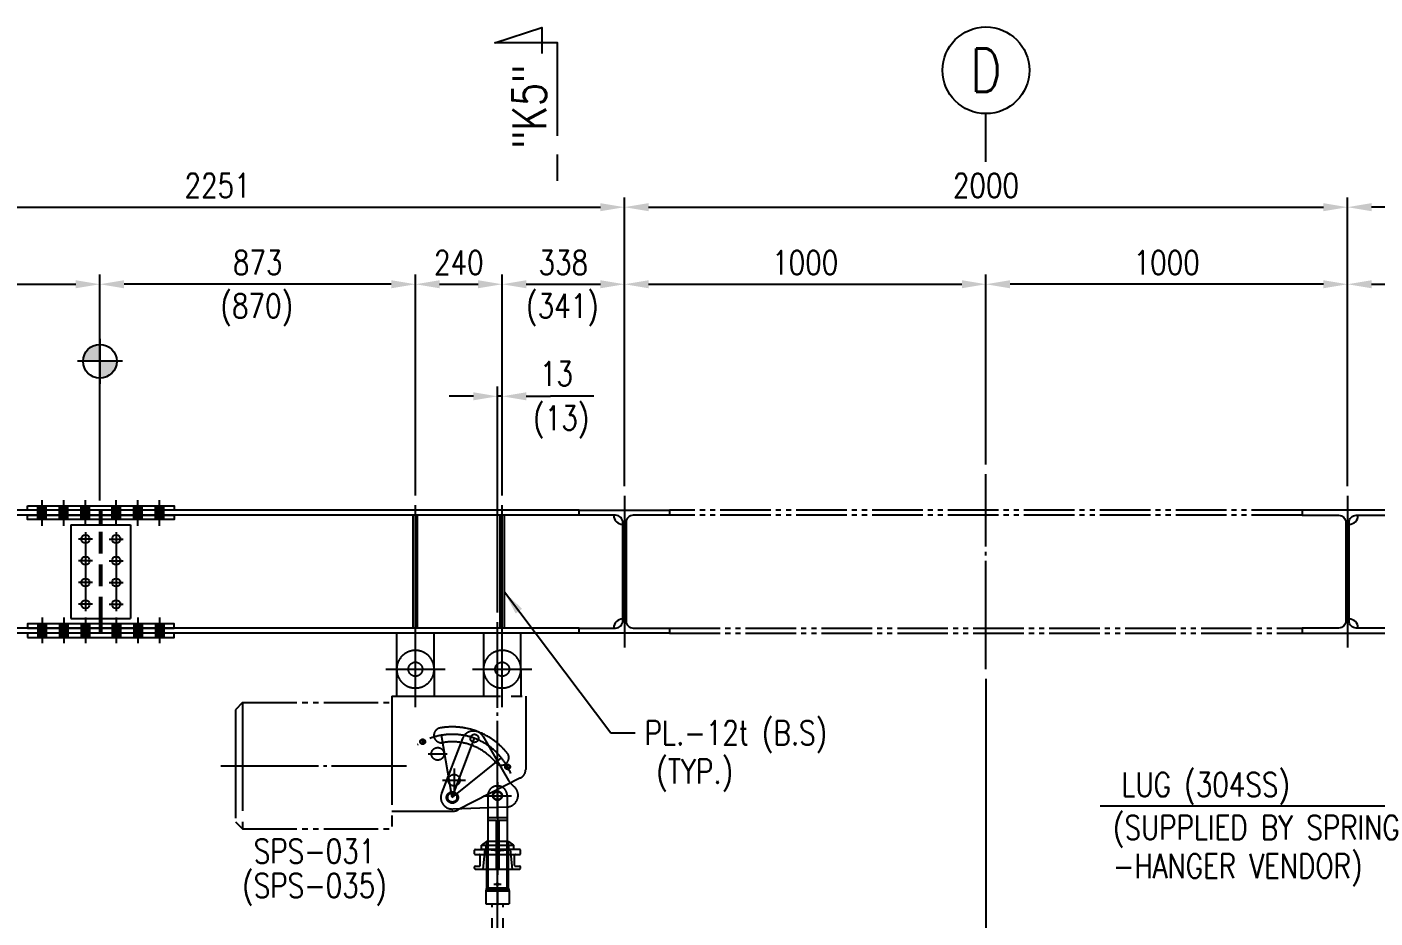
# Model space of a CAD drawing. Header units: millimetres. Extents: x 0 to 232280, y -26939 to 23794.
# Drawn here: x 63562 to 69156, y -23188 to -19488 of the extents above; entities that cross this region are included whole.
import ezdxf
from ezdxf.enums import TextEntityAlignment as Align

# ---------------------------------------------------------------- set-up
doc = ezdxf.new("R2010")
doc.units = ezdxf.units.MM
doc.header["$LTSCALE"] = 30
for name, pattern in [('HIDDEN', [9.525, 6.35, -3.175]), ('JNK-CENTER', [34, 30, -1.5, 1, -1.5]), ('JNK-HIDDEN', [3, 2, -1]), ('JNK-PHANTOM', [15, 10, -1, 1, -1, 1, -1])]:
    doc.linetypes.add(name, pattern=pattern)
for name, color, linetype in [('CEN-R', 1, 'JNK-CENTER'), ('CON-C', 4, 'Continuous'), ('CON-G', 3, 'Continuous'), ('CON-W', 7, 'Continuous'), ('CON-Y', 2, 'Continuous'), ('Dim-W', 7, 'Continuous'), ('HID-Y', 2, 'JNK-HIDDEN'), ('PHA-M', 6, 'JNK-PHANTOM'), ('STL-OBJT', 7, 'Continuous'), ('TXT-Y', 2, 'Continuous')]:
    doc.layers.add(name, color=color, linetype=linetype)
doc.styles.add('SIMPLEX', font='simplex.shx', dxfattribs={"width": 0.8})
doc.dimstyles.new('DIM40x1.5', dxfattribs={"dimscale": 40, "dimtxt": 2.5, "dimasz": 2.5, "dimexe": 1, "dimexo": 1, "dimgap": 1, "dimtad": 1, "dimdec": 0, "dimlfac": 0.666667, "dimdsep": 46, "dimtxsty": 'SIMPLEX', "dimcen": 2.5, "dimclrd": 7, "dimclre": 7, "dimclrt": 2, "dimadec": 0, "dimazin": 2, "dimtfac": 1, "dimtdec": 0, "dimtmove": 2, "dimatfit": 2, "dimfxl": 1, "dimtfill": 1, "dimtolj": 1, "dimtzin": 0, "dimarcsym": 1})

# ---------------------------------------------------------------- blocks, each defined once
blk = doc.blocks.new('340X250 S')
at = {"layer": 'CON-W'}
h = blk.add_hatch(color=256, dxfattribs=at)
h.paths.add_polyline_path([(382948.4, -27473.5), (382948.4, -27461.5), (382936.9, -27461.5), (382936.9, -27473.5)])
h.paths.add_polyline_path([(382959.9, -27473.5), (382959.9, -27461.5), (382948.4, -27461.5), (382948.4, -27473.5)])
h.paths.add_polyline_path([(382959.9, -27473.5), (382948.4, -27473.5), (382948.4, -27487.5), (382959.9, -27487.5)])
h.paths.add_polyline_path([(382948.4, -27473.5), (382936.9, -27473.5), (382936.9, -27487.5), (382948.4, -27487.5)])
h.paths.add_polyline_path([(382948.4, -27487.5), (382936.9, -27487.5), (382936.9, -27499.5), (382948.4, -27499.5)])
h.paths.add_polyline_path([(382959.9, -27487.5), (382948.4, -27487.5), (382948.4, -27499.5), (382959.9, -27499.5)])
h = blk.add_hatch(color=256, dxfattribs=at)
h.paths.add_polyline_path([(383008.4, -27473.5), (383008.4, -27461.5), (382996.9, -27461.5), (382996.9, -27473.5)])
h.paths.add_polyline_path([(383019.9, -27473.5), (383019.9, -27461.5), (383008.4, -27461.5), (383008.4, -27473.5)])
h.paths.add_polyline_path([(383019.9, -27473.5), (383008.4, -27473.5), (383008.4, -27487.5), (383019.9, -27487.5)])
h.paths.add_polyline_path([(383008.4, -27473.5), (382996.9, -27473.5), (382996.9, -27487.5), (383008.4, -27487.5)])
h.paths.add_polyline_path([(383008.4, -27487.5), (382996.9, -27487.5), (382996.9, -27499.5), (383008.4, -27499.5)])
h.paths.add_polyline_path([(383019.9, -27487.5), (383008.4, -27487.5), (383008.4, -27499.5), (383019.9, -27499.5)])
h = blk.add_hatch(color=256, dxfattribs=at)
h.paths.add_polyline_path([(383068.4, -27473.5), (383068.4, -27461.5), (383056.9, -27461.5), (383056.9, -27473.5)])
h.paths.add_polyline_path([(383079.9, -27473.5), (383079.9, -27461.5), (383068.4, -27461.5), (383068.4, -27473.5)])
h.paths.add_polyline_path([(383079.9, -27473.5), (383068.4, -27473.5), (383068.4, -27487.5), (383079.9, -27487.5)])
h.paths.add_polyline_path([(383068.4, -27473.5), (383056.9, -27473.5), (383056.9, -27487.5), (383068.4, -27487.5)])
h.paths.add_polyline_path([(383068.4, -27487.5), (383056.9, -27487.5), (383056.9, -27499.5), (383068.4, -27499.5)])
h.paths.add_polyline_path([(383079.9, -27487.5), (383068.4, -27487.5), (383068.4, -27499.5), (383079.9, -27499.5)])
h = blk.add_hatch(color=256, dxfattribs=at)
h.paths.add_polyline_path([(383153.4, -27473.5), (383153.4, -27461.5), (383141.9, -27461.5), (383141.9, -27473.5)])
h.paths.add_polyline_path([(383164.9, -27473.5), (383164.9, -27461.5), (383153.4, -27461.5), (383153.4, -27473.5)])
h.paths.add_polyline_path([(383164.9, -27473.5), (383153.4, -27473.5), (383153.4, -27487.5), (383164.9, -27487.5)])
h.paths.add_polyline_path([(383153.4, -27473.5), (383141.9, -27473.5), (383141.9, -27487.5), (383153.4, -27487.5)])
h.paths.add_polyline_path([(383153.4, -27487.5), (383141.9, -27487.5), (383141.9, -27499.5), (383153.4, -27499.5)])
h.paths.add_polyline_path([(383164.9, -27487.5), (383153.4, -27487.5), (383153.4, -27499.5), (383164.9, -27499.5)])
h = blk.add_hatch(color=256, dxfattribs=at)
h.paths.add_polyline_path([(383213.4, -27473.5), (383213.4, -27461.5), (383201.9, -27461.5), (383201.9, -27473.5)])
h.paths.add_polyline_path([(383224.9, -27473.5), (383224.9, -27461.5), (383213.4, -27461.5), (383213.4, -27473.5)])
h.paths.add_polyline_path([(383224.9, -27473.5), (383213.4, -27473.5), (383213.4, -27487.5), (383224.9, -27487.5)])
h.paths.add_polyline_path([(383213.4, -27473.5), (383201.9, -27473.5), (383201.9, -27487.5), (383213.4, -27487.5)])
h.paths.add_polyline_path([(383213.4, -27487.5), (383201.9, -27487.5), (383201.9, -27499.5), (383213.4, -27499.5)])
h.paths.add_polyline_path([(383224.9, -27487.5), (383213.4, -27487.5), (383213.4, -27499.5), (383224.9, -27499.5)])
h = blk.add_hatch(color=256, dxfattribs=at)
h.paths.add_polyline_path([(383273.4, -27473.5), (383273.4, -27461.5), (383261.9, -27461.5), (383261.9, -27473.5)])
h.paths.add_polyline_path([(383284.9, -27473.5), (383284.9, -27461.5), (383273.4, -27461.5), (383273.4, -27473.5)])
h.paths.add_polyline_path([(383284.9, -27473.5), (383273.4, -27473.5), (383273.4, -27487.5), (383284.9, -27487.5)])
h.paths.add_polyline_path([(383273.4, -27473.5), (383261.9, -27473.5), (383261.9, -27487.5), (383273.4, -27487.5)])
h.paths.add_polyline_path([(383273.4, -27487.5), (383261.9, -27487.5), (383261.9, -27499.5), (383273.4, -27499.5)])
h.paths.add_polyline_path([(383284.9, -27487.5), (383273.4, -27487.5), (383273.4, -27499.5), (383284.9, -27499.5)])
h = blk.add_hatch(color=256, dxfattribs=at)
h.paths.add_polyline_path([(382948.4, -27813.5), (382948.4, -27825.5), (382936.9, -27825.5), (382936.9, -27813.5)])
h.paths.add_polyline_path([(382959.9, -27813.5), (382959.9, -27825.5), (382948.4, -27825.5), (382948.4, -27813.5)])
h.paths.add_polyline_path([(382959.9, -27813.5), (382948.4, -27813.5), (382948.4, -27799.5), (382959.9, -27799.5)])
h.paths.add_polyline_path([(382948.4, -27813.5), (382936.9, -27813.5), (382936.9, -27799.5), (382948.4, -27799.5)])
h.paths.add_polyline_path([(382948.4, -27799.5), (382936.9, -27799.5), (382936.9, -27787.5), (382948.4, -27787.5)])
h.paths.add_polyline_path([(382959.9, -27799.5), (382948.4, -27799.5), (382948.4, -27787.5), (382959.9, -27787.5)])
h = blk.add_hatch(color=256, dxfattribs=at)
h.paths.add_polyline_path([(383008.4, -27813.5), (383008.4, -27825.5), (382996.9, -27825.5), (382996.9, -27813.5)])
h.paths.add_polyline_path([(383019.9, -27813.5), (383019.9, -27825.5), (383008.4, -27825.5), (383008.4, -27813.5)])
h.paths.add_polyline_path([(383019.9, -27813.5), (383008.4, -27813.5), (383008.4, -27799.5), (383019.9, -27799.5)])
h.paths.add_polyline_path([(383008.4, -27813.5), (382996.9, -27813.5), (382996.9, -27799.5), (383008.4, -27799.5)])
h.paths.add_polyline_path([(383008.4, -27799.5), (382996.9, -27799.5), (382996.9, -27787.5), (383008.4, -27787.5)])
h.paths.add_polyline_path([(383019.9, -27799.5), (383008.4, -27799.5), (383008.4, -27787.5), (383019.9, -27787.5)])
h = blk.add_hatch(color=256, dxfattribs=at)
h.paths.add_polyline_path([(383068.4, -27813.5), (383068.4, -27825.5), (383056.9, -27825.5), (383056.9, -27813.5)])
h.paths.add_polyline_path([(383079.9, -27813.5), (383079.9, -27825.5), (383068.4, -27825.5), (383068.4, -27813.5)])
h.paths.add_polyline_path([(383079.9, -27813.5), (383068.4, -27813.5), (383068.4, -27799.5), (383079.9, -27799.5)])
h.paths.add_polyline_path([(383068.4, -27813.5), (383056.9, -27813.5), (383056.9, -27799.5), (383068.4, -27799.5)])
h.paths.add_polyline_path([(383068.4, -27799.5), (383056.9, -27799.5), (383056.9, -27787.5), (383068.4, -27787.5)])
h.paths.add_polyline_path([(383079.9, -27799.5), (383068.4, -27799.5), (383068.4, -27787.5), (383079.9, -27787.5)])
h = blk.add_hatch(color=256, dxfattribs=at)
h.paths.add_polyline_path([(383153.4, -27813.5), (383153.4, -27825.5), (383141.9, -27825.5), (383141.9, -27813.5)])
h.paths.add_polyline_path([(383164.9, -27813.5), (383164.9, -27825.5), (383153.4, -27825.5), (383153.4, -27813.5)])
h.paths.add_polyline_path([(383164.9, -27813.5), (383153.4, -27813.5), (383153.4, -27799.5), (383164.9, -27799.5)])
h.paths.add_polyline_path([(383153.4, -27813.5), (383141.9, -27813.5), (383141.9, -27799.5), (383153.4, -27799.5)])
h.paths.add_polyline_path([(383153.4, -27799.5), (383141.9, -27799.5), (383141.9, -27787.5), (383153.4, -27787.5)])
h.paths.add_polyline_path([(383164.9, -27799.5), (383153.4, -27799.5), (383153.4, -27787.5), (383164.9, -27787.5)])
h = blk.add_hatch(color=256, dxfattribs=at)
h.paths.add_polyline_path([(383213.4, -27813.5), (383213.4, -27825.5), (383201.9, -27825.5), (383201.9, -27813.5)])
h.paths.add_polyline_path([(383224.9, -27813.5), (383224.9, -27825.5), (383213.4, -27825.5), (383213.4, -27813.5)])
h.paths.add_polyline_path([(383224.9, -27813.5), (383213.4, -27813.5), (383213.4, -27799.5), (383224.9, -27799.5)])
h.paths.add_polyline_path([(383213.4, -27813.5), (383201.9, -27813.5), (383201.9, -27799.5), (383213.4, -27799.5)])
h.paths.add_polyline_path([(383213.4, -27799.5), (383201.9, -27799.5), (383201.9, -27787.5), (383213.4, -27787.5)])
h.paths.add_polyline_path([(383224.9, -27799.5), (383213.4, -27799.5), (383213.4, -27787.5), (383224.9, -27787.5)])
h = blk.add_hatch(color=256, dxfattribs=at)
h.paths.add_polyline_path([(383273.4, -27813.5), (383273.4, -27825.5), (383261.9, -27825.5), (383261.9, -27813.5)])
h.paths.add_polyline_path([(383284.9, -27813.5), (383284.9, -27825.5), (383273.4, -27825.5), (383273.4, -27813.5)])
h.paths.add_polyline_path([(383284.9, -27813.5), (383273.4, -27813.5), (383273.4, -27799.5), (383284.9, -27799.5)])
h.paths.add_polyline_path([(383273.4, -27813.5), (383261.9, -27813.5), (383261.9, -27799.5), (383273.4, -27799.5)])
h.paths.add_polyline_path([(383273.4, -27799.5), (383261.9, -27799.5), (383261.9, -27787.5), (383273.4, -27787.5)])
h.paths.add_polyline_path([(383284.9, -27799.5), (383273.4, -27799.5), (383273.4, -27787.5), (383284.9, -27787.5)])
at = {"layer": 'CEN-R'}
for p, q in [((382948.4, -27517), (382948.4, -27445.2)), ((383008.4, -27517), (383008.4, -27445.2)), ((383068.4, -27517), (383068.4, -27445.2)), ((383153.4, -27517), (383153.4, -27445.2)), ((383213.4, -27517), (383213.4, -27445.2)), ((383273.4, -27517), (383273.4, -27445.2)), ((383087.5, -27553.5), (383049.2, -27553.5)), ((383087.5, -27553.5), (383049.2, -27553.5)), ((383068.4, -27534.3), (383068.4, -27752.7)), ((383134.2, -27553.5), (383172.5, -27553.5)), ((383134.2, -27553.5), (383172.5, -27553.5)), ((383153.4, -27534.3), (383153.4, -27752.7)), ((383087.5, -27613.5), (383049.2, -27613.5)), ((383134.2, -27613.5), (383172.5, -27613.5)), ((383087.5, -27673.5), (383049.2, -27673.5)), ((383134.2, -27673.5), (383172.5, -27673.5)), ((383087.5, -27733.5), (383049.2, -27733.5)), ((383087.5, -27733.5), (383049.2, -27733.5)), ((383068.4, -27714.3), (383068.4, -27752.7)), ((383134.2, -27733.5), (383172.5, -27733.5)), ((383134.2, -27733.5), (383172.5, -27733.5)), ((383153.4, -27714.3), (383153.4, -27752.7)), ((382948.4, -27770), (382948.4, -27841.8)), ((383008.4, -27770), (383008.4, -27841.8)), ((383068.4, -27770), (383068.4, -27841.8)), ((383153.4, -27770), (383153.4, -27841.8)), ((383213.4, -27770), (383213.4, -27841.8)), ((383273.4, -27770), (383273.4, -27841.8))]:
    blk.add_line(p, q, dxfattribs=at)
at = {"layer": 'CON-G'}
for p, q in [((383028.4, -27513.5), (383193.4, -27513.5)), ((383028.4, -27513.5), (383028.4, -27773.5)), ((383108.4, -27513.5), (383108.4, -27499.5)), ((383113.4, -27513.5), (383113.4, -27499.5)), ((383193.4, -27513.5), (383193.4, -27773.5)), ((383028.4, -27773.5), (383193.4, -27773.5)), ((383108.4, -27787.5), (383108.4, -27773.5)), ((383113.4, -27787.5), (383113.4, -27773.5))]:
    blk.add_line(p, q, dxfattribs=at)
for points in [[(382908.4, -27461.5), (383313.4, -27461.5), (383313.4, -27473.5), (382908.4, -27473.5)], [(382908.4, -27487.5), (383313.4, -27487.5), (383313.4, -27499.5), (382908.4, -27499.5)], [(382908.4, -27799.5), (383313.4, -27799.5), (383313.4, -27787.5), (382908.4, -27787.5)], [(382908.4, -27825.5), (383313.4, -27825.5), (383313.4, -27813.5), (382908.4, -27813.5)]]:
    blk.add_lwpolyline(points, close=True, dxfattribs=at)
for centre in [(383068.4, -27553.5), (383153.4, -27553.5), (383068.4, -27613.5), (383153.4, -27613.5), (383068.4, -27673.5), (383153.4, -27673.5), (383068.4, -27733.5), (383153.4, -27733.5)]:
    blk.add_circle(centre, 11.5, dxfattribs=at)
at = {"layer": 'HID-Y'}
for p, q in [((382936.9, -27499.5), (382936.9, -27461.5)), ((382959.9, -27499.5), (382959.9, -27461.5)), ((382996.9, -27499.5), (382996.9, -27461.5)), ((383019.9, -27499.5), (383019.9, -27461.5)), ((383056.9, -27499.5), (383056.9, -27461.5)), ((383079.9, -27499.5), (383079.9, -27461.5)), ((383108.4, -27499.5), (383108.4, -27473.5)), ((383113.4, -27499.5), (383113.4, -27473.5)), ((383141.9, -27499.5), (383141.9, -27461.5)), ((383164.9, -27499.5), (383164.9, -27461.5)), ((383201.9, -27499.5), (383201.9, -27461.5)), ((383224.9, -27499.5), (383224.9, -27461.5)), ((383261.9, -27499.5), (383261.9, -27461.5)), ((383284.9, -27499.5), (383284.9, -27461.5)), ((383108.4, -27773.5), (383108.4, -27513.5)), ((383113.4, -27773.5), (383113.4, -27513.5)), ((382936.9, -27787.5), (382936.9, -27825.5)), ((382959.9, -27787.5), (382959.9, -27825.5)), ((382996.9, -27787.5), (382996.9, -27825.5)), ((383019.9, -27787.5), (383019.9, -27825.5)), ((383056.9, -27787.5), (383056.9, -27825.5)), ((383079.9, -27787.5), (383079.9, -27825.5)), ((383108.4, -27813.5), (383108.4, -27787.5)), ((383113.4, -27813.5), (383113.4, -27787.5)), ((383141.9, -27787.5), (383141.9, -27825.5)), ((383164.9, -27787.5), (383164.9, -27825.5)), ((383201.9, -27787.5), (383201.9, -27825.5)), ((383224.9, -27787.5), (383224.9, -27825.5)), ((383261.9, -27787.5), (383261.9, -27825.5)), ((383284.9, -27787.5), (383284.9, -27825.5))]:
    blk.add_line(p, q, dxfattribs=at)
blk = doc.blocks.new('*D2807')
at = {"layer": 'DEFPOINTS', "color": 0, "transparency": 16777216}
for p in [(67541.1, -22154.5), (65377.8, -24526.5), (67541.1, -24526.5)]:
    blk.add_point(p, dxfattribs=at)
at = {"layer": 'Dim-W', "color": 7, "lineweight": -2, "transparency": 16777216}
for p, q in [((67541.1, -22194.5), (67541.1, -24566.5)), ((65477.8, -24526.5), (67441.1, -24526.5))]:
    blk.add_line(p, q, dxfattribs=at)
at = {"layer": 'Dim-W', "color": 7, "transparency": 16777216}
for points in [[(65477.8, -24509.9), (65477.8, -24543.2), (65377.8, -24526.5)], [(67441.1, -24509.9), (67441.1, -24543.2), (67541.1, -24526.5)]]:
    blk.add_solid(points, dxfattribs=at)
at = {"layer": 'Dim-W', "color": 2, "transparency": 16777216, "insert": (66459.4, -24436.5), "char_height": 100, "attachment_point": 5, "style": 'SIMPLEX', "bg_fill": 3, "box_fill_scale": 1.1, "bg_fill_color": 256, "bg_fill_true_color": 13158600, "bg_fill_transparency": 0}
blk.add_mtext('\\A1;1442', dxfattribs=at)
blk = doc.blocks.new('*D2814')
at = {"layer": 'DEFPOINTS', "color": 0, "transparency": 16777216}
for p in [(62664.6, -20236.1), (66041.1, -20236.1), (66041.1, -21434.5)]:
    blk.add_point(p, dxfattribs=at)
at = {"layer": 'Dim-W', "color": 7, "lineweight": -2, "transparency": 16777216}
for p, q in [((62764.6, -20236.1), (65941.1, -20236.1)), ((66041.1, -21394.5), (66041.1, -20196.1))]:
    blk.add_line(p, q, dxfattribs=at)
at = {"layer": 'Dim-W', "color": 7, "transparency": 16777216}
for points in [[(62764.6, -20219.4), (62764.6, -20252.8), (62664.6, -20236.1)], [(65941.1, -20219.4), (65941.1, -20252.8), (66041.1, -20236.1)]]:
    blk.add_solid(points, dxfattribs=at)
at = {"layer": 'Dim-W', "color": 2, "transparency": 16777216, "insert": (64352.8, -20146.1), "char_height": 100, "attachment_point": 5, "style": 'SIMPLEX', "bg_fill": 3, "box_fill_scale": 1.1, "bg_fill_color": 256, "bg_fill_true_color": 13158600, "bg_fill_transparency": 0}
blk.add_mtext('\\A1;2251', dxfattribs=at)
blk = doc.blocks.new('*D2815')
at = {"layer": 'DEFPOINTS', "color": 0, "transparency": 16777216}
for p in [(66041.1, -20236.1), (69041.1, -20236.1), (69041.1, -21434.5)]:
    blk.add_point(p, dxfattribs=at)
at = {"layer": 'Dim-W', "color": 7, "lineweight": -2, "transparency": 16777216}
for p, q in [((66141.1, -20236.1), (68941.1, -20236.1)), ((69041.1, -21394.5), (69041.1, -20196.1))]:
    blk.add_line(p, q, dxfattribs=at)
at = {"layer": 'Dim-W', "color": 7, "transparency": 16777216}
for points in [[(66141.1, -20219.4), (66141.1, -20252.8), (66041.1, -20236.1)], [(68941.1, -20219.4), (68941.1, -20252.8), (69041.1, -20236.1)]]:
    blk.add_solid(points, dxfattribs=at)
at = {"layer": 'Dim-W', "color": 2, "transparency": 16777216, "insert": (67541.1, -20146.1), "char_height": 100, "attachment_point": 5, "style": 'SIMPLEX', "bg_fill": 3, "box_fill_scale": 1.1, "bg_fill_color": 256, "bg_fill_true_color": 13158600, "bg_fill_transparency": 0}
blk.add_mtext('\\A1;2000', dxfattribs=at)
blk = doc.blocks.new('*D2817')
at = {"layer": 'DEFPOINTS', "color": 0, "transparency": 16777216}
for p in [(69041.1, -20236.1), (72417.6, -20236.1), (69041.1, -21434.5)]:
    blk.add_point(p, dxfattribs=at)
at = {"layer": 'Dim-W', "color": 7, "lineweight": -2, "transparency": 16777216}
for p, q in [((69041.1, -21394.5), (69041.1, -20196.1)), ((72317.6, -20236.1), (69141.1, -20236.1))]:
    blk.add_line(p, q, dxfattribs=at)
at = {"layer": 'Dim-W', "color": 7, "transparency": 16777216}
for points in [[(69141.1, -20219.4), (69141.1, -20252.8), (69041.1, -20236.1)], [(72317.6, -20219.4), (72317.6, -20252.8), (72417.6, -20236.1)]]:
    blk.add_solid(points, dxfattribs=at)
at = {"layer": 'Dim-W', "color": 2, "transparency": 16777216, "insert": (70729.3, -20146.1), "char_height": 100, "attachment_point": 5, "style": 'SIMPLEX', "bg_fill": 3, "box_fill_scale": 1.1, "bg_fill_color": 256, "bg_fill_true_color": 13158600, "bg_fill_transparency": 0}
blk.add_mtext('\\A1;2251', dxfattribs=at)
blk = doc.blocks.new('*D2818')
at = {"layer": 'DEFPOINTS', "color": 0, "transparency": 16777216}
for p in [(63864.6, -20556.1), (62664.6, -21434.5), (63864.6, -21494.5)]:
    blk.add_point(p, dxfattribs=at)
at = {"layer": 'Dim-W', "color": 7, "lineweight": -2, "transparency": 16777216}
for p, q in [((62664.6, -21394.5), (62664.6, -20516.1)), ((63864.6, -21454.5), (63864.6, -20516.1)), ((62764.6, -20556.1), (63764.6, -20556.1))]:
    blk.add_line(p, q, dxfattribs=at)
at = {"layer": 'Dim-W', "color": 7, "transparency": 16777216}
for points in [[(62764.6, -20539.4), (62764.6, -20572.8), (62664.6, -20556.1)], [(63764.6, -20539.4), (63764.6, -20572.8), (63864.6, -20556.1)]]:
    blk.add_solid(points, dxfattribs=at)
at = {"layer": 'Dim-W', "color": 2, "transparency": 16777216, "insert": (63264.6, -20466.1), "char_height": 100, "attachment_point": 5, "style": 'SIMPLEX', "bg_fill": 3, "box_fill_scale": 1.1, "bg_fill_color": 256, "bg_fill_true_color": 13158600, "bg_fill_transparency": 0}
blk.add_mtext('\\A1;800', dxfattribs=at)
blk = doc.blocks.new('*D2819')
at = {"layer": 'DEFPOINTS', "color": 0, "transparency": 16777216}
for p in [(67541.1, -20556.1), (67541.1, -21344.5), (66041.1, -21434.5)]:
    blk.add_point(p, dxfattribs=at)
at = {"layer": 'Dim-W', "color": 7, "lineweight": -2, "transparency": 16777216}
for p, q in [((66041.1, -21394.5), (66041.1, -20516.1)), ((67541.1, -21304.5), (67541.1, -20516.1)), ((66141.1, -20556.1), (67441.1, -20556.1))]:
    blk.add_line(p, q, dxfattribs=at)
at = {"layer": 'Dim-W', "color": 7, "transparency": 16777216}
for points in [[(66141.1, -20539.4), (66141.1, -20572.8), (66041.1, -20556.1)], [(67441.1, -20539.4), (67441.1, -20572.8), (67541.1, -20556.1)]]:
    blk.add_solid(points, dxfattribs=at)
at = {"layer": 'Dim-W', "color": 2, "transparency": 16777216, "insert": (66791.1, -20466.1), "char_height": 100, "attachment_point": 5, "style": 'SIMPLEX', "bg_fill": 3, "box_fill_scale": 1.1, "bg_fill_color": 256, "bg_fill_true_color": 13158600, "bg_fill_transparency": 0}
blk.add_mtext('\\A1;1000', dxfattribs=at)
blk = doc.blocks.new('*D2820')
at = {"layer": 'DEFPOINTS', "color": 0, "transparency": 16777216}
for p in [(67541.1, -20556.1), (67541.1, -21344.5), (69041.1, -21434.5)]:
    blk.add_point(p, dxfattribs=at)
at = {"layer": 'Dim-W', "color": 7, "lineweight": -2, "transparency": 16777216}
for p, q in [((67541.1, -21304.5), (67541.1, -20516.1)), ((69041.1, -21394.5), (69041.1, -20516.1)), ((68941.1, -20556.1), (67641.1, -20556.1))]:
    blk.add_line(p, q, dxfattribs=at)
at = {"layer": 'Dim-W', "color": 7, "transparency": 16777216}
for points in [[(67641.1, -20539.4), (67641.1, -20572.8), (67541.1, -20556.1)], [(68941.1, -20539.4), (68941.1, -20572.8), (69041.1, -20556.1)]]:
    blk.add_solid(points, dxfattribs=at)
at = {"layer": 'Dim-W', "color": 2, "transparency": 16777216, "insert": (68291.1, -20466.1), "char_height": 100, "attachment_point": 5, "style": 'SIMPLEX', "bg_fill": 3, "box_fill_scale": 1.1, "bg_fill_color": 256, "bg_fill_true_color": 13158600, "bg_fill_transparency": 0}
blk.add_mtext('\\A1;1000', dxfattribs=at)
blk = doc.blocks.new('col-line')
at = {"layer": 'CON-Y'}
blk.add_line((0, 3), (0, 8), dxfattribs=at)
blk.add_circle((0, 12.5), 4.5, dxfattribs=at)
at = {"layer": 'CON-C', "style": 'SIMPLEX', "width": 0.8}
blk.add_attdef('1', text='', height=4.5, dxfattribs=at).set_placement((0, 12.5), align=Align.MIDDLE_CENTER)
blk = doc.blocks.new('SECMARK2')
at = {"layer": 'CON-C'}
blk.add_line((0, 0), (-2.72, 0), dxfattribs=at)
blk.add_lwpolyline([(-4.67, 0), (-14.32, 0), (-14.32, 6.51), (-15.93, 1.64), (-13.23, 1.64)], dxfattribs=at)
at = {"layer": 'CON-C', "style": 'SIMPLEX', "width": 0.8}
blk.add_attdef('TAG', (-12.98, 1.18), '', height=3.5, dxfattribs=at)
blk = doc.blocks.new('FS-MARK')
h = blk.add_hatch(color=256)
edge = h.paths.add_edge_path()
edge.add_arc((0, 0), 1.75, 90, 180)
edge.add_line((-1.75, 0), (0, 0))
edge.add_line((0, 0), (0, 1.75))
h = blk.add_hatch(color=256)
edge = h.paths.add_edge_path()
edge.add_line((0, 0), (0, -1.75))
edge.add_arc((0, 0), 1.75, 270, 360)
edge.add_line((1.75, 0), (0, 0))
for p, q in [((0, 2.33), (0, -2.33)), ((2.33, 0), (-2.33, 0))]:
    blk.add_line(p, q)
blk.add_circle((0, 0), 1.75)
at = {"layer": 'CON-Y', "style": 'SIMPLEX', "width": 0.8}
blk.add_attdef('F.S.', (3.19, 1), '', height=2.5, dxfattribs=at)
blk = doc.blocks.new('A$C0F1E3E2B')
at = {"layer": 'CEN-R', "ltscale": 0.3}
for p, q in [((538, 769.5), (538, 1004.5)), ((765, -150), (765, 1004.5)), ((778, 769.5), (778, 1004.5)), ((456, 874.5), (620, 874.5)), ((696, 874.5), (860, 874.5)), ((640.1, 519.5), (609.8, 691.6)), ((640.1, 519.5), (701.3, 683.2)), ((0, 607.5), (513, 607.5)), ((640.1, 519.5), (775.9, 629.5)), ((644.9, 599.3), (644.9, 535.3)), ((612.9, 567.3), (676.9, 567.3)), ((726.1, 524.4), (803.9, 524.4))]:
    blk.add_line(p, q, dxfattribs=at)
blk.add_arc((640.1, 519.5), 174.7, 22.4325, 123.5927, dxfattribs=at)
at = {"layer": 'PHA-M'}
for p, q in [((486, 974.5), (486, 874.5)), ((590, 974.5), (486, 974.5)), ((590, 874.5), (590, 974.5)), ((726, 974.5), (726, 874.5)), ((830, 974.5), (726, 974.5)), ((830, 874.5), (830, 974.5)), ((486, 874.5), (486, 799.5)), ((590, 874.5), (590, 799.5)), ((726, 874.5), (726, 799.5)), ((830, 874.5), (830, 799.5)), ((473, 799.5), (843, 799.5)), ((473, 799.5), (473, 432.5)), ((843, 799.5), (843, 596.5)), ((60, 782.5), (40, 762.5)), ((40, 762.5), (40, 452.5)), ((60, 782.5), (60, 432.5)), ((668.4, 682.8), (610.2, 531)), ((725.5, 688.3), (795.9, 566.1)), ((573.5, 640.2), (626, 640.2)), ((828.8, 573.8), (657.6, 485.8)), ((765, 561.7), (765, 305.2)), ((738, 524.4), (738, 374.6)), ((792, 524.4), (792, 374.6)), ((641.4, 487.6), (791.2, 493.4)), ((40, 452.5), (60, 432.5)), ((473, 481.5), (640.1, 481.5)), ((738, 464.4), (792, 464.4)), ((738, 456.4), (761, 456.4)), ((761, 456.4), (761, 321.4)), ((769, 456.4), (769, 321.4)), ((769, 456.4), (792, 456.4)), ((701.5, 363.4), (701.5, 373.4)), ((703.5, 375.4), (730, 375.4)), ((734.8, 397.4), (720.5, 387.4)), ((720.5, 375.4), (720.5, 387.4)), ((720.5, 387.4), (809.5, 387.4)), ((809.5, 375.4), (720.5, 375.4)), ((730, 375.4), (724.6, 321.4)), ((765, 371.7), (730, 375.4)), ((730, 375.4), (730, 375.3)), ((734, 375.4), (734, 387.4)), ((795.2, 397.4), (734.8, 397.4)), ((734.8, 397.4), (734.8, 268.2)), ((738.7, 397.4), (738.7, 261.4)), ((765, 369.4), (765, 393.4)), ((765, 371.7), (800, 375.4)), ((791.3, 397.4), (791.3, 261.4)), ((795.2, 268.2), (795.2, 397.4)), ((795.2, 397.4), (809.5, 387.4)), ((796, 375.4), (796, 387.4)), ((826.5, 375.4), (800, 375.4)), ((800, 375.4), (805.4, 321.4)), ((809.5, 387.4), (809.5, 375.4)), ((828.5, 363.4), (828.5, 373.4)), ((703.5, 361.4), (715.5, 361.4)), ((717.5, 361.4), (812.5, 361.4)), ((717.5, 331.4), (717.5, 359.4)), ((812.5, 331.4), (812.5, 359.4)), ((814.5, 361.4), (826.5, 361.4)), ((701.5, 323.4), (701.5, 327.4)), ((703.5, 329.4), (715.5, 329.4)), ((703.5, 321.4), (826.5, 321.4)), ((814.5, 329.4), (826.5, 329.4)), ((828.5, 323.4), (828.5, 327.4)), ((734.8, 268.2), (732.5, 261.4)), ((732.5, 261.4), (732.5, 225.4)), ((732.5, 261.4), (797.5, 261.4)), ((795.2, 268.2), (734.8, 268.2)), ((738.7, 261.4), (734.8, 268.2)), ((738.7, 261.4), (791.3, 261.4)), ((739.3, 263.4), (790.8, 263.4)), ((739.3, 263.4), (739.3, 261.4)), ((755.3, 279.4), (774.8, 279.4)), ((765, 267.2), (765, 221.6)), ((790.8, 263.4), (790.8, 261.4)), ((790.8, 261.4), (797.5, 261.4)), ((791.3, 261.4), (795.2, 268.2)), ((795.2, 268.2), (797.5, 261.4)), ((797.5, 261.4), (797.5, 225.4)), ((732.5, 225.4), (797.5, 225.4)), ((750, -114.2), (750, 225.4)), ((780.4, -114.2), (780.4, 225.4))]:
    blk.add_line(p, q, dxfattribs=at)
at = {"layer": 'PHA-M', "ltscale": 0.5}
for p, q in [((60, 782.5), (473, 782.5)), ((60, 432.5), (473, 432.5))]:
    blk.add_line(p, q, dxfattribs=at)
at = {"layer": 'PHA-M'}
blk.add_lwpolyline([(750, -114.2, 0.44), (765.2, -114.2, -0.44), (780.4, -114.2, -0.44), (765.2, -114.2)], format="xyb", dxfattribs=at)
blk.add_lwpolyline([(778.7, -114.2, 0.31383), (765.2, -114.2, 0.31383)], format="xyb", close=True, dxfattribs=at)
for centre, radius in [((538, 874.5), 19.5), ((538, 874.5), 19.5), ((778, 874.5), 19.5), ((778, 874.5), 19.5), ((558.1, 673.8), 7), ((558.1, 673.8), 5.25), ((701.3, 683.2), 11.2), ((599.7, 640.2), 17.5), ((792.9, 604.2), 7), ((792.9, 604.2), 5.25), ((644.9, 567.3), 16), ((640.1, 519.5), 15.9), ((640.1, 519.5), 12.8), ((765, 524.4), 12.8), ((765, 524.4), 11.2), ((765, 279.4), 3.25)]:
    blk.add_circle(centre, radius, dxfattribs=at)
for centre, radius, start, end in [((538, 874.5), 52, 0, 180), ((778, 874.5), 52, 0, 180), ((609.8, 691.6), 20.6, 100, 280), ((640.1, 519.5), 195.3, 39, 100), ((640.1, 519.5), 154.1, 39, 100), ((698.3, 671.4), 32, 28.1303, 159.0523), ((775.9, 629.5), 20.6, 219, 39), ((840.1, 591.6), 51, 209.9743, 232.8362), ((817.6, 596.5), 25.4, 296.2252, 0), ((640.1, 519.5), 32, 159.0226, 272.2437), ((765, 524.4), 27, 0, 180), ((790, 525.4), 32, 272.2437, 52.8362), ((640.1, 519.5), 38, 270, 297.4302), ((703.5, 373.4), 2, 90, 180), ((826.5, 373.4), 2, 0, 90), ((703.5, 363.4), 2, 180, 270), ((715.5, 359.4), 2, 0, 90), ((814.5, 359.4), 2, 90, 180), ((826.5, 363.4), 2, 270, 0), ((703.5, 327.4), 2, 90, 180), ((703.5, 323.4), 2, 180, 270), ((715.5, 331.4), 2, 270, 0), ((814.5, 331.4), 2, 180, 270), ((826.5, 327.4), 2, 0, 90), ((826.5, 323.4), 2, 270, 0)]:
    blk.add_arc(centre, radius, start, end, dxfattribs=at)
at = {"layer": 'PHA-M', "linetype": 'HIDDEN', "ltscale": 3}
for centre in [(538, 874.5), (778, 874.5)]:
    blk.add_arc(centre, 52, 180, 0, dxfattribs=at)
blk = doc.blocks.new('A$C33F5363B')
at = {"layer": 'CEN-R'}
blk.add_line((6, 0), (6, 360.3), dxfattribs=at)
at = {"layer": 'CON-G'}
for p, q in [((0, 20.5), (0, 332.5)), ((12, 20.5), (12, 332.5))]:
    blk.add_line(p, q, dxfattribs=at)
blk = doc.blocks.new('*D2769')
at = {"layer": 'DEFPOINTS', "color": 0, "transparency": 16777216}
for p in [(65533.8, -20556.1), (65173.8, -21473.7), (65533.8, -21473.7)]:
    blk.add_point(p, dxfattribs=at)
at = {"layer": 'Dim-W', "color": 7, "lineweight": -2, "transparency": 16777216}
for p, q in [((65173.8, -21433.7), (65173.8, -20516.1)), ((65533.8, -21433.7), (65533.8, -20516.1)), ((65273.8, -20556.1), (65433.8, -20556.1))]:
    blk.add_line(p, q, dxfattribs=at)
at = {"layer": 'Dim-W', "color": 7, "transparency": 16777216}
for points in [[(65273.8, -20539.4), (65273.8, -20572.8), (65173.8, -20556.1)], [(65433.8, -20539.4), (65433.8, -20572.8), (65533.8, -20556.1)]]:
    blk.add_solid(points, dxfattribs=at)
at = {"layer": 'Dim-W', "color": 2, "transparency": 16777216, "insert": (65353.8, -20466.1), "char_height": 100, "attachment_point": 5, "style": 'SIMPLEX', "bg_fill": 3, "box_fill_scale": 1.1, "bg_fill_color": 256, "bg_fill_true_color": 13158600, "bg_fill_transparency": 0}
blk.add_mtext('\\A1;240', dxfattribs=at)
blk = doc.blocks.new('*D2770')
at = {"layer": 'DEFPOINTS', "color": 0, "transparency": 16777216}
for p in [(65533.8, -20556.1), (66041.1, -20556.1), (66041.1, -20556.1)]:
    blk.add_point(p, dxfattribs=at)
at = {"layer": 'Dim-W', "color": 7, "lineweight": -2, "transparency": 16777216}
blk.add_line((65633.8, -20556.1), (65941.1, -20556.1), dxfattribs=at)
at = {"layer": 'Dim-W', "color": 7, "transparency": 16777216}
for points in [[(65633.8, -20539.4), (65633.8, -20572.8), (65533.8, -20556.1)], [(65941.1, -20539.4), (65941.1, -20572.8), (66041.1, -20556.1)]]:
    blk.add_solid(points, dxfattribs=at)
at = {"layer": 'Dim-W', "color": 2, "transparency": 16777216, "insert": (65787.4, -20466.1), "char_height": 100, "attachment_point": 5, "style": 'SIMPLEX', "bg_fill": 3, "box_fill_scale": 1.1, "bg_fill_color": 256, "bg_fill_true_color": 13158600, "bg_fill_transparency": 0}
blk.add_mtext('\\A1;338', dxfattribs=at)
blk = doc.blocks.new('*D2771')
at = {"layer": 'DEFPOINTS', "color": 0, "transparency": 16777216}
for p in [(63864.6, -20556.1), (63864.6, -20556.1), (65173.8, -20556.1)]:
    blk.add_point(p, dxfattribs=at)
at = {"layer": 'Dim-W', "color": 7, "lineweight": -2, "transparency": 16777216}
blk.add_line((65073.8, -20556.1), (63964.6, -20556.1), dxfattribs=at)
at = {"layer": 'Dim-W', "color": 7, "transparency": 16777216}
for points in [[(63964.6, -20539.4), (63964.6, -20572.8), (63864.6, -20556.1)], [(65073.8, -20539.4), (65073.8, -20572.8), (65173.8, -20556.1)]]:
    blk.add_solid(points, dxfattribs=at)
at = {"layer": 'Dim-W', "color": 2, "transparency": 16777216, "insert": (64519.2, -20466.1), "char_height": 100, "attachment_point": 5, "style": 'SIMPLEX', "bg_fill": 3, "box_fill_scale": 1.1, "bg_fill_color": 256, "bg_fill_true_color": 13158600, "bg_fill_transparency": 0}
blk.add_mtext('\\A1;873', dxfattribs=at)
blk = doc.blocks.new('*D2773')
at = {"layer": 'DEFPOINTS', "color": 0, "transparency": 16777216}
for p in [(69041.1, -20556.1), (69908.1, -20556.1), (69908.1, -20556.1)]:
    blk.add_point(p, dxfattribs=at)
at = {"layer": 'Dim-W', "color": 7, "lineweight": -2, "transparency": 16777216}
blk.add_line((69141.1, -20556.1), (69808.1, -20556.1), dxfattribs=at)
at = {"layer": 'Dim-W', "color": 7, "transparency": 16777216}
for points in [[(69141.1, -20539.4), (69141.1, -20572.8), (69041.1, -20556.1)], [(69808.1, -20539.4), (69808.1, -20572.8), (69908.1, -20556.1)]]:
    blk.add_solid(points, dxfattribs=at)
at = {"layer": 'Dim-W', "color": 2, "transparency": 16777216, "insert": (69474.6, -20466.1), "char_height": 100, "attachment_point": 5, "style": 'SIMPLEX', "bg_fill": 3, "box_fill_scale": 1.1, "bg_fill_color": 256, "bg_fill_true_color": 13158600, "bg_fill_transparency": 0}
blk.add_mtext('\\A1;578', dxfattribs=at)
blk = doc.blocks.new('*D2781')
at = {"layer": 'DEFPOINTS', "color": 0, "transparency": 16777216}
for p in [(65514.3, -21021.3), (65533.8, -21473.7), (65514.3, -21959.5)]:
    blk.add_point(p, dxfattribs=at)
at = {"layer": 'Dim-W', "color": 7, "lineweight": -2, "transparency": 16777216}
for p, q in [((65414.3, -21021.3), (65314.3, -21021.3)), ((65514.3, -21919.5), (65514.3, -20981.3)), ((65533.8, -21021.3), (65514.3, -21021.3)), ((65533.8, -21433.7), (65533.8, -20981.3)), ((65633.8, -21021.3), (65733.8, -21021.3))]:
    blk.add_line(p, q, dxfattribs=at)
at = {"layer": 'Dim-W', "color": 7, "transparency": 16777216}
for points in [[(65414.3, -21004.6), (65414.3, -21038), (65514.3, -21021.3)], [(65633.8, -21004.6), (65633.8, -21038), (65533.8, -21021.3)]]:
    blk.add_solid(points, dxfattribs=at)
at = {"layer": 'Dim-W', "color": 2, "transparency": 16777216, "insert": (65759.2, -20927.5), "char_height": 100, "attachment_point": 5, "style": 'SIMPLEX', "bg_fill": 3, "box_fill_scale": 1.1, "bg_fill_color": 256, "bg_fill_true_color": 13158600, "bg_fill_transparency": 0}
blk.add_mtext('\\A1;13', dxfattribs=at)

msp = doc.modelspace()

# ---------------------------------------------------------------- linework, layer by layer
at = {"layer": 'CEN-R', "ltscale": 0.5}
msp.add_line((67541.08, -22154.49), (67541.08, -21344.49), dxfattribs=at)
at = {"layer": 'CEN-R'}
for p, q in [((66041.08, -21434.49), (66041.08, -22064.49)), ((69041.08, -21434.49), (69041.08, -22064.49))]:
    msp.add_line(p, q, dxfattribs=at)
at = {"layer": 'CON-G'}
for p, q in [((65853.58, -21494.49), (62852.08, -21494.49)), ((65853.58, -21515.49), (62852.08, -21515.49)), ((65853.58, -21983.49), (62852.08, -21983.49)), ((65853.58, -22004.49), (62852.08, -22004.49))]:
    msp.add_line(p, q, dxfattribs=at)
for points in [[(66228.58, -21983.49), (66228.58, -22004.49), (66041.08, -22004.49), (65853.58, -22004.49), (65853.58, -21983.49), (66004.33, -21983.49, 0.4142136), (66034.33, -21953.49), (66034.33, -21545.49, 0.4142136), (66004.33, -21515.49), (65853.58, -21515.49), (65853.58, -21494.49), (66041.08, -21494.49), (66228.58, -21494.49), (66228.58, -21515.49), (66077.83, -21515.49, 0.4142136), (66047.83, -21545.49), (66047.83, -21953.49, 0.4142136), (66077.83, -21983.49)], [(68853.58, -21983.49), (68853.58, -22004.49), (69041.08, -22004.49), (69228.58, -22004.49), (69228.58, -21983.49), (69077.83, -21983.49, -0.4142136), (69047.83, -21953.49), (69047.83, -21545.49, -0.4142136), (69077.83, -21515.49), (69228.58, -21515.49), (69228.58, -21494.49), (69041.08, -21494.49), (68853.58, -21494.49), (68853.58, -21515.49), (69004.33, -21515.49, -0.4142136), (69034.33, -21545.49), (69034.33, -21953.49, -0.4142136), (69004.33, -21983.49)]]:
    msp.add_lwpolyline(points, format="xyb", close=True, dxfattribs=at)
for centre, start, end in [((66034.33, -21515.49), 180, 270), ((69047.83, -21515.49), 270, 0), ((66034.33, -21983.49), 90, 180), ((69047.83, -21983.49), 0, 90)]:
    msp.add_arc(centre, 37.5, start, end, dxfattribs=at)
at = {"layer": 'CON-W'}
for p, q in [((65984.98, -22418.66), (66084.98, -22418.66)), ((69473.53, -22723.49), (68014.72, -22723.49))]:
    msp.add_line(p, q, dxfattribs=at)
at = {"layer": 'PHA-M', "ltscale": 0.7}
for p, q in [((68853.58, -21494.49), (66228.58, -21494.49)), ((68853.58, -21515.49), (66228.58, -21515.49)), ((66228.58, -21983.49), (68853.58, -21983.49)), ((66228.58, -22004.49), (68853.58, -22004.49))]:
    msp.add_line(p, q, dxfattribs=at)

# ---------------------------------------------------------------- block references
at = {"layer": 'CON-W', "xscale": 40, "yscale": 40, "zscale": 40}
msp.add_blockref('col-line', (67541.08, -20167.77), dxfattribs=at).add_auto_attribs({'1': 'D'})
at = {"layer": 'CON-W', "xscale": 1.5, "yscale": 1.5, "zscale": 1.5}
msp.add_blockref('340X250 S', (-510797.96, 19715.75), dxfattribs=at)
at = {"layer": 'Dim-W', "xscale": 1.5, "yscale": 1.5, "zscale": 1.5}
for p in [(65164.77, -22014.2), (65524.77, -22014.2)]:
    msp.add_blockref('A$C33F5363B', p, dxfattribs=at)

# ---------------------------------------------------------------- texts
at = {"layer": 'CON-W', "color": 2, "style": 'SIMPLEX', "width": 0.8}
for s, p in [('PL.-12t (B.S)', (66124.98, -22468.66)), ('(TYP.)', (66173.5, -22628.66))]:
    msp.add_text(s, height=100, dxfattribs=at).set_placement(p)
at = {"layer": 'CON-Y', "color": 2, "style": 'SIMPLEX', "width": 0.8}
for s, p in [('(SUPPLIED BY SPRING', (68068.22, -22861.75)), ('-HANGER VENDOR)', (68068.22, -23021.75))]:
    msp.add_text(s, height=100, dxfattribs=at).set_placement(p)
at = {"layer": 'CON-Y', "char_height": 100, "attachment_point": 5, "style": 'SIMPLEX'}
for s, insert in [('SPS-031', (64755.13, -22909.87)), ('(SPS-035)', (64755.13, -23069.19))]:
    msp.add_mtext(s, dxfattribs=dict(at, insert=insert))
at = {"layer": 'TXT-Y', "style": 'SIMPLEX', "width": 0.8}
msp.add_text('LUG (304SS)', height=100, dxfattribs=at).set_placement((68452.9, -22683.49), align=Align.CENTER)

# ---------------------------------------------------------------- next in the draw order: dimensions: what is measured, and where the dimension line sits
at = {"layer": 'Dim-W'}
for base, p1, p2, picture, middle in [((66041.08, -20236.09), (62664.58, -20236.09), (66041.08, -21434.49), '*D2814', (64352.83, -20146.09)), ((67541.08, -24526.55), (65377.78, -24526.55), (67541.08, -22154.49), '*D2807', (66459.43, -24436.55))]:
    dim = msp.add_linear_dim(base=base, p1=p1, p2=p2, dimstyle='DIM40x1.5', override={"dimcen": 0}, dxfattribs=at)
    dim.commit()
    dim.dimension.update_dxf_attribs({"geometry": picture, "text_midpoint": middle})

# ---------------------------------------------------------------- next in the draw order: block references
at = {"layer": 'CON-W'}
ref = msp.add_blockref('SECMARK2', (65763.77, -20126.69), dxfattribs=dict(at, xscale=-40, yscale=40, zscale=40, rotation=90))
ref.add_attrib('TAG', '"K5"', (65716.57, -19994.04), dxfattribs={"layer": 'CON-C', "height": 140, "rotation": 90, "style": 'SIMPLEX', "width": 0.8})
at = {"layer": 'PHA-M', "xscale": 1.5, "yscale": 1.5, "zscale": 1.5}
msp.add_blockref('A$C0F1E3E2B', (64366.77, -23466.3), dxfattribs=at)

# ---------------------------------------------------------------- next in the draw order: dimensions: what is measured, and where the dimension line sits
at = {"layer": 'Dim-W'}
for base, p1, p2, picture, middle in [((69041.08, -20236.09), (66041.08, -20236.09), (69041.08, -21434.49), '*D2815', (67541.08, -20146.09)), ((63864.58, -20556.09), (62664.58, -21434.49), (63864.58, -21494.49), '*D2818', (63264.58, -20466.09))]:
    dim = msp.add_linear_dim(base=base, p1=p1, p2=p2, dimstyle='DIM40x1.5', override={"dimcen": 0}, dxfattribs=at)
    dim.commit()
    dim.dimension.update_dxf_attribs({"geometry": picture, "text_midpoint": middle})
dim = msp.add_linear_dim(base=(65533.77, -20556.09), p1=(65173.77, -21473.68), p2=(65533.77, -21473.68), dimstyle='DIM40x1.5', dxfattribs=at)
dim.commit()
dim.dimension.update_dxf_attribs({"geometry": '*D2769', "text_midpoint": (65353.77, -20466.09)})

# ---------------------------------------------------------------- next in the draw order: leaders
at = {"layer": 'CON-G'}
msp.add_leader([(65542.77, -21833.85), (65984.98, -22418.66)], dimstyle='DIM40x1.5', override={"dimgap": 1, "dimtad": 0}, dxfattribs=at)

# ---------------------------------------------------------------- next in the draw order: block references
at = {"layer": 'STL-OBJT', "xscale": 40, "yscale": 40, "zscale": 40}
msp.add_blockref('FS-MARK', (63864.58, -20876.09), dxfattribs=at)

# ---------------------------------------------------------------- next in the draw order: dimensions: what is measured, and where the dimension line sits
at = {"layer": 'Dim-W'}
dim = msp.add_linear_dim(base=(69041.08, -20236.09), p1=(72417.58, -20236.09), p2=(69041.08, -21434.49), angle=180, dimstyle='DIM40x1.5', override={"dimcen": 0}, dxfattribs=at)
dim.commit()
dim.dimension.update_dxf_attribs({"geometry": '*D2817', "text_midpoint": (70729.33, -20146.09)})
dim = msp.add_linear_dim(base=(63864.58, -20556.09), p1=(65173.77, -20556.09), p2=(63864.58, -20556.09), dimstyle='DIM40x1.5', dxfattribs=at)
dim.commit()
dim.dimension.update_dxf_attribs({"geometry": '*D2771', "text_midpoint": (64519.18, -20466.09)})
dim = msp.add_linear_dim(base=(67541.08, -20556.09), p1=(66041.08, -21434.49), p2=(67541.08, -21344.49), dimstyle='DIM40x1.5', override={"dimcen": 0}, dxfattribs=at)
dim.commit()
dim.dimension.update_dxf_attribs({"geometry": '*D2819', "text_midpoint": (66791.08, -20466.09)})
dim = msp.add_linear_dim(base=(65514.28, -21021.3), p1=(65533.77, -21473.68), p2=(65514.28, -21959.49), dimstyle='DIM40x1.5', dxfattribs=at)
dim.commit()
dim.dimension.update_dxf_attribs({"geometry": '*D2781', "text_midpoint": (65759.2, -20927.51), "dimtype": 160})

# ---------------------------------------------------------------- next in the draw order: linework, layer by layer
msp.add_line((65913.6, -21021.3), (65733.77, -21021.3), dxfattribs=at)

# ---------------------------------------------------------------- next in the draw order: texts
at = {"layer": 'Dim-W', "color": 2, "style": 'SIMPLEX', "width": 0.8}
for s, p in [('(870)', (64364.68, -20696.09)), ('(13)', (65662.45, -21161.3))]:
    msp.add_text(s, height=100, dxfattribs=at).set_placement(p)

# ---------------------------------------------------------------- next in the draw order: dimensions: what is measured, and where the dimension line sits
at = {"layer": 'Dim-W'}
dim = msp.add_linear_dim(base=(66041.08, -20556.09), p1=(65533.77, -20556.09), p2=(66041.08, -20556.09), dimstyle='DIM40x1.5', dxfattribs=at)
dim.commit()
dim.dimension.update_dxf_attribs({"geometry": '*D2770', "text_midpoint": (65787.43, -20466.09)})
dim = msp.add_linear_dim(base=(67541.08, -20556.09), p1=(69041.08, -21434.49), p2=(67541.08, -21344.49), angle=180, dimstyle='DIM40x1.5', override={"dimcen": 0}, dxfattribs=at)
dim.commit()
dim.dimension.update_dxf_attribs({"geometry": '*D2820', "text_midpoint": (68291.08, -20466.09)})

# ---------------------------------------------------------------- next in the draw order: texts
at = {"layer": 'Dim-W', "color": 2, "style": 'SIMPLEX', "width": 0.8}
msp.add_text('(341)', height=100, dxfattribs=at).set_placement((65632.93, -20696.09))

# ---------------------------------------------------------------- next in the draw order: dimensions: what is measured, and where the dimension line sits
at = {"layer": 'Dim-W'}
dim = msp.add_linear_dim(base=(69908.09, -20556.09), p1=(69041.08, -20556.09), p2=(69908.09, -20556.09), dimstyle='DIM40x1.5', dxfattribs=at)
dim.commit()
dim.dimension.update_dxf_attribs({"geometry": '*D2773', "text_midpoint": (69474.58, -20466.09)})

doc.saveas('drawing.dxf')
